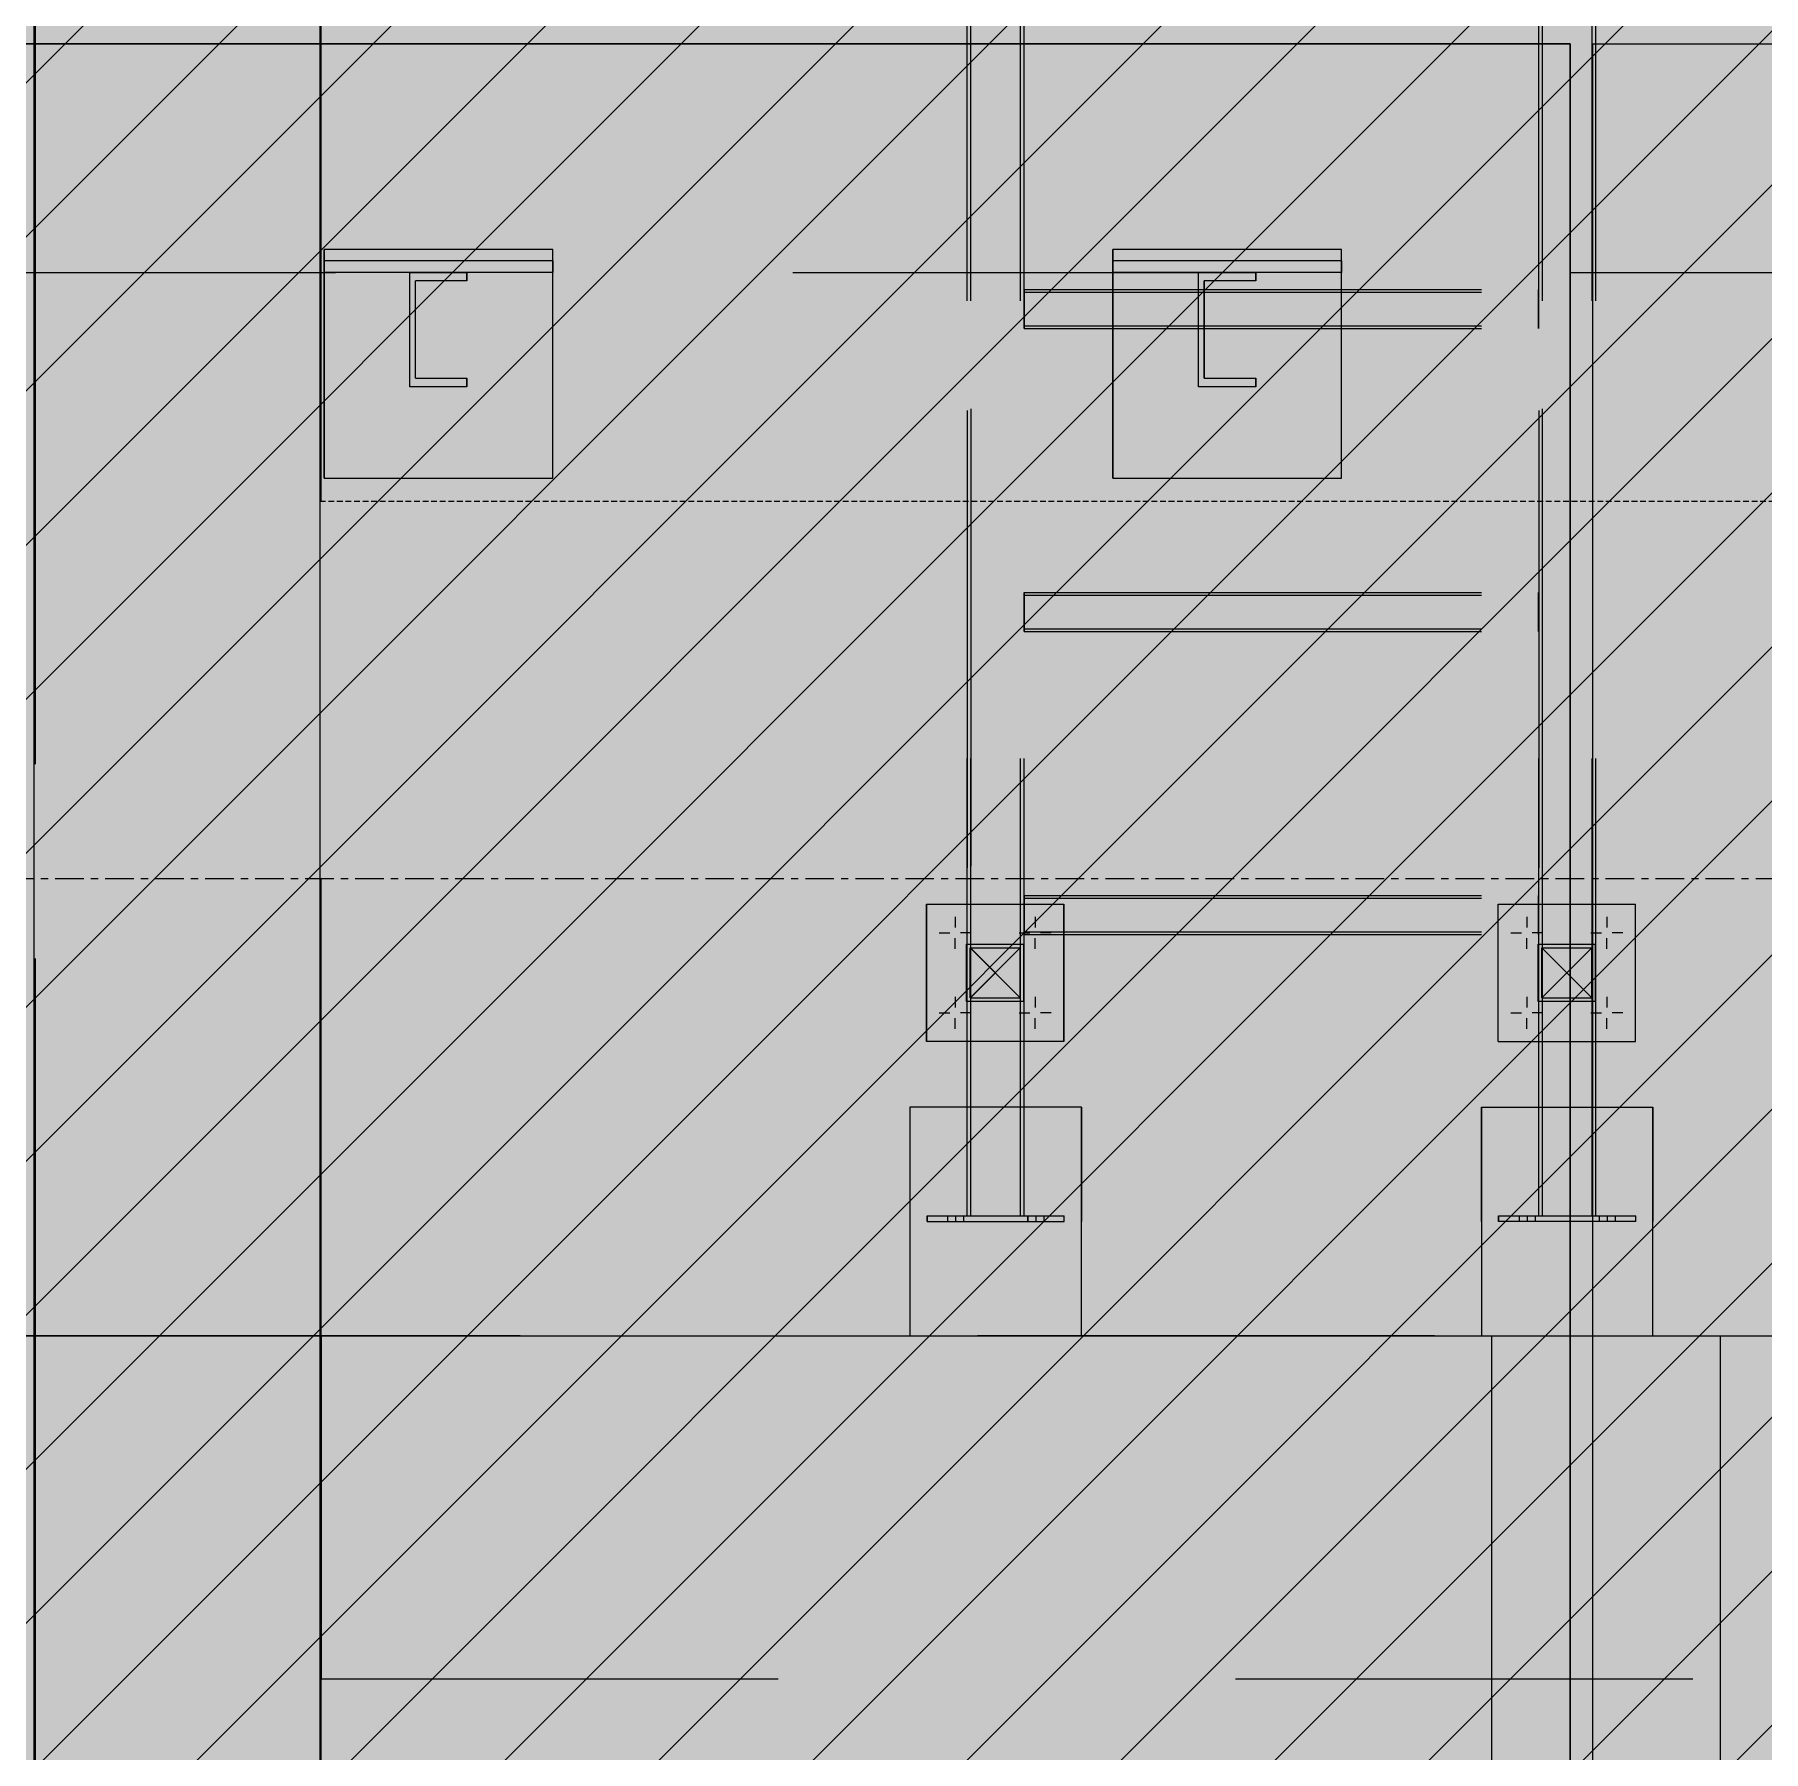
# Model space of a CAD drawing. Header units: millimetres. Extents: x 652937 to 1670132, y 1473552 to 2851037.
# Drawn here: x 830871 to 832383, y 1519107 to 1520608 of the extents above; entities that cross this region are included whole.
import ezdxf
from ezdxf.xclip import XClip

# ---------------------------------------------------------------- set-up
doc = ezdxf.new("R2010")
doc.units = ezdxf.units.MM
doc.header["$XCLIPFRAME"] = 0
for name, pattern in [('HIDDEN', [0.375, 0.25, -0.125]), ('TA_GL_005.00000', [13.75, 5, -1.25, 1.25, -1.25, 5]), ('XKITLINE00', [0]), ('XKITLINE02', [4, 2, -2])]:
    doc.linetypes.add(name, pattern=pattern)
for name, color, linetype in [('000 - 0_SYM_DWG_GRIDLINE_MAIN_COLOR_251', 251, 'Continuous'), ('000 - CONCRETE_WALL_MAIN_COLOR_2', 1, 'Continuous'), ('000 - H A T C H', 9, 'Continuous')]:
    doc.layers.add(name, color=color, linetype=linetype)
for name, color, linetype, lineweight in [('A-230-M_FLOOR', 2, 'Continuous', 25), ('Bolt', 7, 'Continuous', 0), ('Part', 2, 'Continuous', 0), ('Vertical Circulation', 7, 'Continuous', 9)]:
    doc.layers.add(name, color=color, linetype=linetype, lineweight=lineweight)
doc.styles.add('TA', font='', dxfattribs={"height": 4.5})
doc.styles.get('TA').set_extended_font_data('Cordia New')

# ---------------------------------------------------------------- blocks, each defined once
blk = doc.blocks.new('*U6164')
at = {"layer": '000 - 0_SYM_DWG_GRIDLINE_MAIN_COLOR_251', "linetype": 'ByBlock', "ltscale": 5}
blk.add_line((200, 0), (-30071, 0), dxfattribs=at)
at = {"style": 'TA', "flags": 1}
blk.add_attdef('LOCATION', (6, -6), '', height=4.5, rotation=270, dxfattribs=at)
blk = doc.blocks.new('W-1-PP18-ST_ENT3_REV02_20260413-044638_PP18_ENT3_ELE2-DIMS-2')
at = {"color": 6, "linetype": 'TA_GL_005.00000', "rotation": 180}
for p in [(-7244, 107800), (-7244, 107400)]:
    blk.add_blockref('*U6164', p, dxfattribs=at)
blk = doc.blocks.new('15')
at = {"layer": 'Part', "color": 253, "linetype": 'XKITLINE00', "lineweight": 0}
for points in [[(663595.1429, 1524499.4062), (663595.1429, 1524501.6862), (663596.6229, 1524501.6862), (663596.6229, 1524499.4062)], [(663598.1229, 1524501.6862), (663598.1229, 1524498.7062), (663596.6429, 1524498.7062), (663596.6429, 1524501.6862)]]:
    blk.add_lwpolyline(points, close=True, dxfattribs=at)
blk = doc.blocks.new('W-1-PP18-ST_ENT3_REV02_20260413-214324_PP18_ENT3_SE_ELE4-1')
at = {"layer": 'A-230-M_FLOOR', "color": 4, "lineweight": 9}
blk.add_lwpolyline([(8200, 103500), (8200, 114420), (8450, 114420), (8450, 103500)], dxfattribs=at)
at = {"layer": 'A-230-M_FLOOR', "lineweight": 9}
blk.add_lwpolyline([(8450, 107400), (11175, 107400)], dxfattribs=at)
at = {"layer": 'Part', "color": 1, "linetype": 'HIDDEN', "lineweight": 0, "ltscale": 20}
blk.add_line((8450, 108130), (11175, 108130), dxfattribs=at)
at = {"layer": 'Vertical Circulation', "color": 4, "xscale": 1000, "yscale": 1000, "zscale": 1000}
blk.add_blockref('15', (-663587079.2, -1524393156.2), dxfattribs=at)
blk = doc.blocks.new('*A39984522')
at = {"layer": 'Part', "linetype": 'XKITLINE02', "lineweight": 0}
for p, q in [((59.127844, -99.195099), (59.127844, -83.570103)), ((59.143841, -99.195099), (59.143841, -83.576731)), ((59.361841, -99.195099), (59.361841, -83.576731)), ((59.377844, -99.195099), (59.377844, -83.570103)), ((59.127794, -83.673653), (59.127794, -99.195099)), ((59.143798, -83.667025), (59.143798, -99.195099)), ((59.361798, -99.195099), (59.361798, -83.667025)), ((59.377794, -99.195099), (59.377794, -83.673653)), ((59.127844, -99.195099), (59.127794, -99.195099)), ((59.127794, -99.195099), (59.377844, -99.195099))]:
    blk.add_line(p, q, dxfattribs=at)
blk = doc.blocks.new('*A39994523')
at = {"layer": 'Part', "linetype": 'XKITLINE02', "lineweight": 0}
for p, q in [((56.627844, -99.195099), (56.627844, -83.570103)), ((56.643841, -99.195099), (56.643841, -83.576731)), ((56.861841, -99.195099), (56.861841, -83.576731)), ((56.877844, -99.195099), (56.877844, -83.570103)), ((56.627794, -83.673653), (56.627794, -99.195099)), ((56.643798, -83.667025), (56.643798, -99.195099)), ((56.861798, -99.195099), (56.861798, -83.667025)), ((56.877794, -99.195099), (56.877794, -83.673653)), ((56.627844, -99.195099), (56.627794, -99.195099)), ((56.627794, -99.195099), (56.877844, -99.195099))]:
    blk.add_line(p, q, dxfattribs=at)
blk = doc.blocks.new('*A40014525')
at = {"layer": 'Part', "linetype": 'XKITLINE02', "lineweight": 0}
for p, q in [((52.552292, -83.220099), (52.552292, -99.720099)), ((53.802292, -99.720099), (53.802292, -83.220099)), ((52.551891, -94.070099), (52.551891, -99.720099)), ((53.801891, -94.070099), (53.801891, -99.720099)), ((52.551891, -99.720099), (53.802292, -99.720099))]:
    blk.add_line(p, q, dxfattribs=at)
at = {"layer": 'Part', "linetype": 'XKITLINE00', "lineweight": 0}
for p, q in [((52.551891, -93.970099), (52.551891, -94.070099)), ((53.801891, -93.970099), (53.801891, -94.070099))]:
    blk.add_line(p, q, dxfattribs=at)
blk = doc.blocks.new('*A40324556')
at = {"layer": 'Part', "linetype": 'XKITLINE00', "lineweight": 0}
for p, q in [((59.265316, -94.070099), (51.865166, -94.070099)), ((59.265166, -94.070099), (59.265316, -94.070099)), ((59.265166, -105.470099), (59.265166, -94.070099)), ((59.265316, -94.070099), (59.265316, -105.470099))]:
    blk.add_line(p, q, dxfattribs=at)
blk = doc.blocks.new('*A40344558')
at = {"layer": 'Part', "linetype": 'XKITLINE00', "lineweight": 0}
for p, q in [((59.365186, -94.070099), (66.765337, -94.070099)), ((59.365186, -108.970099), (59.365186, -94.070099))]:
    blk.add_line(p, q, dxfattribs=at)
at = {"layer": 'Part', "linetype": 'XKITLINE02', "lineweight": 0}
for p, q in [((59.365337, -94.070099), (59.365186, -94.070099)), ((59.365337, -108.970099), (59.365337, -94.070099))]:
    blk.add_line(p, q, dxfattribs=at)
blk = doc.blocks.new('*A40964620')
at = {"layer": 'Part', "linetype": 'XKITLINE02', "lineweight": 0}
for p, q in [((51.865166, -99.720099), (59.265341, -99.720099)), ((59.365186, -99.720099), (66.765362, -99.720099))]:
    blk.add_line(p, q, dxfattribs=at)
at = {"layer": 'Part', "linetype": 'XKITLINE00', "lineweight": 0}
blk.add_line((59.265341, -99.720099), (59.365186, -99.720099), dxfattribs=at)
blk = doc.blocks.new('*A41324656')
at = {"layer": 'Part', "linetype": 'XKITLINE02', "lineweight": 0}
for p, q in [((53.802192, -99.720099), (53.802192, -101.220099)), ((66.672733, -99.720099), (53.802192, -99.720099)), ((53.802192, -101.220099), (66.672733, -101.220099))]:
    blk.add_line(p, q, dxfattribs=at)
blk = doc.blocks.new('*A41344658')
at = {"layer": 'Part', "linetype": 'XKITLINE02', "lineweight": 0}
for p, q in [((52.552733, -99.720099), (32.572192, -99.720099)), ((52.552192, -101.220099), (52.552192, -99.720099)), ((32.572192, -101.220099), (52.552733, -101.220099))]:
    blk.add_line(p, q, dxfattribs=at)
blk = doc.blocks.new('*A41394663')
at = {"layer": 'Part', "linetype": 'XKITLINE02', "lineweight": 0}
for p, q in [((53.802733, -99.720099), (52.552292, -99.720099)), ((52.552292, -99.720099), (52.552292, -105.720099)), ((53.802292, -105.720099), (53.802292, -99.720099)), ((52.552292, -105.720099), (53.802733, -105.720099))]:
    blk.add_line(p, q, dxfattribs=at)
blk = doc.blocks.new('*A43004824')
at = {"layer": 'Part', "linetype": 'XKITLINE02', "lineweight": 0}
for p, q in [((58.921871, -99.720099), (58.921871, -107.831116)), ((58.921871, -99.720099), (59.265341, -99.720099)), ((58.922071, -99.720099), (58.922071, -133.720099)), ((59.365186, -99.720099), (59.922071, -99.720099)), ((59.921871, -99.720099), (59.921871, -108.970099)), ((59.921871, -99.720099), (59.922071, -99.720099)), ((59.922071, -99.720099), (59.922071, -130.970099))]:
    blk.add_line(p, q, dxfattribs=at)
at = {"layer": 'Part', "linetype": 'XKITLINE00', "lineweight": 0}
blk.add_line((59.265341, -99.720099), (59.365186, -99.720099), dxfattribs=at)
blk = doc.blocks.new('*A43304854')
at = {"layer": 'Part', "linetype": 'XKITLINE02', "lineweight": 0}
for p, q in [((59.125631, -98.007599), (59.376145, -98.007599)), ((59.125631, -98.257599), (59.125631, -98.007599)), ((59.126145, -98.257599), (59.126145, -98.007599)), ((59.359631, -98.023599), (59.141631, -98.241599)), ((59.141631, -98.023599), (59.359631, -98.241599)), ((59.141631, -98.023599), (59.360145, -98.023599)), ((59.141631, -98.241599), (59.141631, -98.023599)), ((59.142145, -98.241599), (59.360145, -98.023599)), ((59.360145, -98.241599), (59.142145, -98.023599)), ((59.142145, -98.241599), (59.142145, -98.023599)), ((59.359631, -98.241599), (59.359631, -98.023599)), ((59.360145, -98.241599), (59.360145, -98.023599)), ((59.375631, -98.257599), (59.375631, -98.007599)), ((59.376145, -98.007599), (59.376145, -98.257599)), ((59.376145, -98.257599), (59.125631, -98.257599)), ((59.141631, -98.241599), (59.360145, -98.241599))]:
    blk.add_line(p, q, dxfattribs=at)
blk = doc.blocks.new('*A43314855')
at = {"layer": 'Part', "linetype": 'XKITLINE02', "lineweight": 0}
for p, q in [((56.625631, -98.007599), (56.876145, -98.007599)), ((56.625631, -98.257599), (56.625631, -98.007599)), ((56.626145, -98.257599), (56.626145, -98.007599)), ((56.641631, -98.241599), (56.859631, -98.023599)), ((56.859631, -98.241599), (56.641631, -98.023599)), ((56.641631, -98.023599), (56.860145, -98.023599)), ((56.641631, -98.241599), (56.641631, -98.023599)), ((56.642145, -98.241599), (56.860145, -98.023599)), ((56.860145, -98.241599), (56.642145, -98.023599)), ((56.642145, -98.241599), (56.642145, -98.023599)), ((56.859631, -98.241599), (56.859631, -98.023599)), ((56.860145, -98.241599), (56.860145, -98.023599)), ((56.875631, -98.257599), (56.875631, -98.007599)), ((56.876145, -98.007599), (56.876145, -98.257599)), ((56.876145, -98.257599), (56.625631, -98.257599)), ((56.641631, -98.241599), (56.860145, -98.241599))]:
    blk.add_line(p, q, dxfattribs=at)
blk = doc.blocks.new('*A43324856')
at = {"layer": 'Part', "linetype": 'XKITLINE02', "lineweight": 0}
for p, q in [((58.877774, -99.220099), (58.877623, -99.220099)), ((58.877623, -99.220099), (58.877623, -99.720099)), ((58.877774, -99.220099), (58.877774, -99.720099)), ((59.627623, -99.220099), (59.627774, -99.220099)), ((59.627623, -99.720099), (59.627623, -99.220099)), ((59.627774, -99.720099), (59.627774, -99.220099)), ((58.877623, -99.720099), (59.627774, -99.720099))]:
    blk.add_line(p, q, dxfattribs=at)
blk = doc.blocks.new('*A43334857')
at = {"layer": 'Part', "linetype": 'XKITLINE02', "lineweight": 0}
for p, q in [((56.452922, -99.195099), (56.452802, -99.195099)), ((56.452802, -99.195099), (57.052922, -99.195099)), ((56.452802, -99.195099), (56.452802, -99.220099)), ((56.452922, -99.220099), (56.452922, -99.195099)), ((57.052802, -99.220099), (57.052802, -99.195099)), ((57.052922, -99.220099), (57.052922, -99.195099)), ((56.452802, -99.220099), (56.452922, -99.220099)), ((56.452802, -99.220099), (57.052922, -99.220099))]:
    blk.add_line(p, q, dxfattribs=at)
blk = doc.blocks.new('*A43344858')
at = {"layer": 'Part', "linetype": 'XKITLINE02', "lineweight": 0}
for p, q in [((58.952652, -99.220099), (58.952652, -99.195099)), ((58.952652, -99.195099), (59.552772, -99.195099)), ((58.952772, -99.195099), (58.952772, -99.220099)), ((59.552652, -99.220099), (59.552652, -99.195099)), ((59.552652, -99.195099), (59.552772, -99.195099)), ((59.552772, -99.220099), (59.552772, -99.195099)), ((59.552772, -99.220099), (58.952652, -99.220099)), ((59.552652, -99.220099), (59.552772, -99.220099))]:
    blk.add_line(p, q, dxfattribs=at)
blk = doc.blocks.new('*A43354859')
at = {"layer": 'Part', "linetype": 'XKITLINE02', "lineweight": 0}
for p, q in [((56.377946, -99.220099), (56.377796, -99.220099)), ((56.377796, -99.220099), (56.377796, -99.720099)), ((56.377946, -99.220099), (56.377946, -99.720099)), ((57.127796, -99.220099), (57.127946, -99.220099)), ((57.127796, -99.720099), (57.127796, -99.220099)), ((57.127946, -99.720099), (57.127946, -99.220099)), ((56.377796, -99.720099), (57.127946, -99.720099))]:
    blk.add_line(p, q, dxfattribs=at)
blk = doc.blocks.new('*A43364860')
at = {"layer": 'Part', "linetype": 'XKITLINE02', "lineweight": 0}
for p, q in [((58.877623, -98.720099), (59.265316, -98.720099)), ((58.877623, -99.220099), (58.877623, -98.720099)), ((58.877774, -98.720099), (58.877774, -99.220099)), ((59.365186, -98.720099), (59.627774, -98.720099)), ((59.627623, -99.220099), (59.627623, -98.720099)), ((59.627774, -98.720099), (59.627774, -99.220099)), ((58.877774, -99.220099), (58.877623, -99.220099)), ((59.627774, -99.220099), (59.627623, -99.220099))]:
    blk.add_line(p, q, dxfattribs=at)
at = {"layer": 'Part', "linetype": 'XKITLINE00', "lineweight": 0}
blk.add_line((59.265316, -98.720099), (59.365186, -98.720099), dxfattribs=at)
blk = doc.blocks.new('*A43374861')
at = {"layer": 'Part', "linetype": 'XKITLINE02', "lineweight": 0}
for p, q in [((57.127946, -98.720099), (56.377796, -98.720099)), ((56.377796, -98.720099), (56.377796, -99.220099)), ((56.377946, -98.720099), (56.377946, -99.220099)), ((57.127796, -99.220099), (57.127796, -98.720099)), ((57.127946, -98.720099), (57.127946, -99.220099)), ((56.377946, -99.220099), (56.377796, -99.220099)), ((57.127946, -99.220099), (57.127796, -99.220099))]:
    blk.add_line(p, q, dxfattribs=at)
blk = doc.blocks.new('*A43384862')
at = {"layer": 'Bolt', "linetype": 'XKITLINE02', "lineweight": 0}
for p, q in [((56.54282, -99.195099), (56.54282, -99.220099)), ((56.54289, -99.195099), (56.54289, -99.220099)), ((56.577827, -99.195099), (56.577827, -99.220099)), ((56.577897, -99.195099), (56.577897, -99.220099)), ((56.612834, -99.195099), (56.612834, -99.220099)), ((56.612904, -99.195099), (56.612904, -99.220099)), ((56.89282, -99.195099), (56.89282, -99.220099)), ((56.89289, -99.195099), (56.89289, -99.220099)), ((56.927827, -99.195099), (56.927827, -99.220099)), ((56.927897, -99.195099), (56.927897, -99.220099)), ((56.962834, -99.195099), (56.962834, -99.220099)), ((56.962904, -99.195099), (56.962904, -99.220099))]:
    blk.add_line(p, q, dxfattribs=at)
blk = doc.blocks.new('*A43394863')
at = {"layer": 'Bolt', "linetype": 'XKITLINE02', "lineweight": 0}
for p, q in [((59.04267, -99.195099), (59.04267, -99.220099)), ((59.04274, -99.195099), (59.04274, -99.220099)), ((59.077677, -99.195099), (59.077677, -99.220099)), ((59.077747, -99.195099), (59.077747, -99.220099)), ((59.112684, -99.195099), (59.112684, -99.220099)), ((59.112754, -99.195099), (59.112754, -99.220099)), ((59.39267, -99.195099), (59.39267, -99.220099)), ((59.39274, -99.195099), (59.39274, -99.220099)), ((59.427677, -99.195099), (59.427677, -99.220099)), ((59.427747, -99.195099), (59.427747, -99.220099)), ((59.462684, -99.195099), (59.462684, -99.220099)), ((59.462754, -99.195099), (59.462754, -99.220099))]:
    blk.add_line(p, q, dxfattribs=at)
blk = doc.blocks.new('*A43404864')
at = {"layer": 'Part', "linetype": 'XKITLINE02', "lineweight": 0}
for p, q in [((58.950633, -97.832577), (59.265316, -97.832577)), ((58.950633, -98.432577), (58.950633, -97.832577)), ((58.950638, -98.432577), (58.950638, -97.832577)), ((59.365186, -97.832577), (59.550638, -97.832577)), ((59.550633, -98.432577), (59.550633, -97.832577)), ((59.550638, -98.432577), (59.550638, -97.832577)), ((58.950633, -98.432577), (59.265316, -98.432577)), ((59.365186, -98.432577), (59.550638, -98.432577))]:
    blk.add_line(p, q, dxfattribs=at)
at = {"layer": 'Part', "linetype": 'XKITLINE00', "lineweight": 0}
for p, q in [((59.265316, -97.832577), (59.365186, -97.832577)), ((59.265316, -98.432577), (59.365186, -98.432577))]:
    blk.add_line(p, q, dxfattribs=at)
blk = doc.blocks.new('*A43414865')
at = {"layer": 'Bolt', "linetype": 'XKITLINE00', "lineweight": 0}
for p, q in [((59.075636, -97.887577), (59.075636, -97.934197)), ((59.425636, -97.887577), (59.425636, -97.934197)), ((59.005636, -97.957577), (59.052256, -97.957577)), ((59.075636, -98.027577), (59.075636, -97.980957)), ((59.145636, -97.957577), (59.099016, -97.957577)), ((59.355636, -97.957577), (59.402256, -97.957577)), ((59.425636, -98.027577), (59.425636, -97.980957)), ((59.495636, -97.957577), (59.449016, -97.957577)), ((59.075636, -98.237577), (59.075636, -98.284197)), ((59.425636, -98.237577), (59.425636, -98.284197)), ((59.005636, -98.307577), (59.052256, -98.307577)), ((59.075636, -98.377577), (59.075636, -98.330957)), ((59.145636, -98.307577), (59.099016, -98.307577)), ((59.355636, -98.307577), (59.402256, -98.307577)), ((59.425636, -98.377577), (59.425636, -98.330957)), ((59.495636, -98.307577), (59.449016, -98.307577))]:
    blk.add_line(p, q, dxfattribs=at)
blk = doc.blocks.new('*A43424866')
at = {"layer": 'Part', "linetype": 'XKITLINE02', "lineweight": 0}
for p, q in [((56.450633, -97.832577), (57.050638, -97.832577)), ((56.450633, -97.832577), (56.450633, -98.432577)), ((56.450638, -98.432577), (56.450638, -97.832577)), ((57.050633, -98.432577), (57.050633, -97.832577)), ((57.050638, -97.832577), (57.050638, -98.432577)), ((57.050638, -98.432577), (56.450633, -98.432577))]:
    blk.add_line(p, q, dxfattribs=at)
blk = doc.blocks.new('*A43434867')
at = {"layer": 'Bolt', "linetype": 'XKITLINE00', "lineweight": 0}
for p, q in [((56.575636, -97.887577), (56.575636, -97.934197)), ((56.925636, -97.887577), (56.925636, -97.934197)), ((56.505636, -97.957577), (56.552256, -97.957577)), ((56.575636, -98.027577), (56.575636, -97.980957)), ((56.645636, -97.957577), (56.599016, -97.957577)), ((56.855636, -97.957577), (56.902256, -97.957577)), ((56.925636, -98.027577), (56.925636, -97.980957)), ((56.995636, -97.957577), (56.949016, -97.957577)), ((56.575636, -98.237577), (56.575636, -98.284197)), ((56.925636, -98.237577), (56.925636, -98.284197)), ((56.505636, -98.307577), (56.552256, -98.307577)), ((56.575636, -98.377577), (56.575636, -98.330957)), ((56.645636, -98.307577), (56.599016, -98.307577)), ((56.855636, -98.307577), (56.902256, -98.307577)), ((56.925636, -98.377577), (56.925636, -98.330957)), ((56.995636, -98.307577), (56.949016, -98.307577))]:
    blk.add_line(p, q, dxfattribs=at)
blk = doc.blocks.new('*A43444868')
at = {"layer": 'Part', "linetype": 'XKITLINE02', "lineweight": 0}
for p, q in [((56.877648, -96.512599), (56.877654, -96.481487)), ((56.877654, -96.481487), (56.877662, -96.470099)), ((56.877662, -96.481599), (56.877655, -96.491446)), ((56.877662, -96.470099), (59.127612, -96.470099)), ((56.877662, -96.470099), (56.877671, -96.481487)), ((56.877662, -96.481599), (59.127612, -96.481599)), ((56.87767, -96.491446), (56.877662, -96.481599)), ((56.877671, -96.481487), (56.877677, -96.512599)), ((59.127604, -96.481487), (59.127598, -96.512599)), ((59.127612, -96.470099), (59.127604, -96.481487)), ((59.127605, -96.491446), (59.127612, -96.481599)), ((59.127621, -96.481487), (59.127612, -96.470099)), ((59.127612, -96.481599), (59.12762, -96.491446)), ((59.127627, -96.512599), (59.127621, -96.481487)), ((56.877645, -96.555099), (56.877648, -96.512599)), ((56.877648, -96.597599), (56.877645, -96.555099)), ((56.87765, -96.518349), (56.877648, -96.555099)), ((56.877648, -96.555099), (56.87765, -96.591849)), ((56.877655, -96.491446), (56.87765, -96.518349)), ((56.877675, -96.518349), (56.87767, -96.491446)), ((56.877677, -96.555099), (56.877675, -96.518349)), ((56.877675, -96.591849), (56.877677, -96.555099)), ((56.877677, -96.512599), (56.877679, -96.555099)), ((56.877679, -96.555099), (56.877677, -96.597599)), ((59.127598, -96.512599), (59.127595, -96.555099)), ((59.127595, -96.555099), (59.127598, -96.597599)), ((59.127598, -96.555099), (59.1276, -96.518349)), ((59.1276, -96.591849), (59.127598, -96.555099)), ((59.1276, -96.518349), (59.127605, -96.491446)), ((59.12762, -96.491446), (59.127625, -96.518349)), ((59.127625, -96.518349), (59.127627, -96.555099)), ((59.127627, -96.555099), (59.127625, -96.591849)), ((59.127629, -96.555099), (59.127627, -96.512599)), ((59.127627, -96.597599), (59.127629, -96.555099)), ((56.877654, -96.628711), (56.877648, -96.597599)), ((56.87765, -96.591849), (56.877655, -96.618752)), ((56.877662, -96.640099), (56.877654, -96.628711)), ((56.877655, -96.618752), (56.877662, -96.628599)), ((56.877662, -96.628599), (56.87767, -96.618752)), ((56.877662, -96.628599), (59.127612, -96.628599)), ((56.877671, -96.628711), (56.877662, -96.640099)), ((56.87767, -96.618752), (56.877675, -96.591849)), ((56.877677, -96.597599), (56.877671, -96.628711)), ((59.127598, -96.597599), (59.127604, -96.628711)), ((59.127605, -96.618752), (59.1276, -96.591849)), ((59.127604, -96.628711), (59.127612, -96.640099)), ((59.127612, -96.628599), (59.127605, -96.618752)), ((59.12762, -96.618752), (59.127612, -96.628599)), ((59.127612, -96.640099), (59.127621, -96.628711)), ((59.127625, -96.591849), (59.12762, -96.618752)), ((59.127621, -96.628711), (59.127627, -96.597599)), ((56.877662, -96.640099), (59.127612, -96.640099))]:
    blk.add_line(p, q, dxfattribs=at)
blk = doc.blocks.new('*A43454869')
at = {"layer": 'Part', "linetype": 'XKITLINE02', "lineweight": 0}
for p, q in [((56.877645, -97.880099), (56.877648, -97.837599)), ((56.877648, -97.837599), (56.877654, -97.806487)), ((56.87765, -97.843349), (56.877648, -97.880099)), ((56.877655, -97.816446), (56.87765, -97.843349)), ((56.877654, -97.806487), (56.877662, -97.795099)), ((56.877662, -97.806599), (56.877655, -97.816446)), ((56.877662, -97.795099), (59.127612, -97.795099)), ((56.877662, -97.795099), (56.877671, -97.806487)), ((56.877662, -97.806599), (59.127612, -97.806599)), ((56.87767, -97.816446), (56.877662, -97.806599)), ((56.877675, -97.843349), (56.87767, -97.816446)), ((56.877671, -97.806487), (56.877677, -97.837599)), ((56.877677, -97.880099), (56.877675, -97.843349)), ((56.877677, -97.837599), (56.877679, -97.880099)), ((59.127598, -97.837599), (59.127595, -97.880099)), ((59.127604, -97.806487), (59.127598, -97.837599)), ((59.127598, -97.880099), (59.1276, -97.843349)), ((59.1276, -97.843349), (59.127605, -97.816446)), ((59.127612, -97.795099), (59.127604, -97.806487)), ((59.127605, -97.816446), (59.127612, -97.806599)), ((59.127621, -97.806487), (59.127612, -97.795099)), ((59.127612, -97.806599), (59.12762, -97.816446)), ((59.12762, -97.816446), (59.127625, -97.843349)), ((59.127627, -97.837599), (59.127621, -97.806487)), ((59.127625, -97.843349), (59.127627, -97.880099)), ((59.127629, -97.880099), (59.127627, -97.837599)), ((56.877648, -97.922599), (56.877645, -97.880099)), ((56.877648, -97.880099), (56.87765, -97.916849)), ((56.87765, -97.916849), (56.877655, -97.943752)), ((56.87767, -97.943752), (56.877675, -97.916849)), ((56.877675, -97.916849), (56.877677, -97.880099)), ((56.877679, -97.880099), (56.877677, -97.922599)), ((59.127595, -97.880099), (59.127598, -97.922599)), ((59.1276, -97.916849), (59.127598, -97.880099)), ((59.127605, -97.943752), (59.1276, -97.916849)), ((59.127625, -97.916849), (59.12762, -97.943752)), ((59.127627, -97.880099), (59.127625, -97.916849)), ((59.127627, -97.922599), (59.127629, -97.880099)), ((56.877654, -97.953711), (56.877648, -97.922599)), ((56.877662, -97.965099), (56.877654, -97.953711)), ((56.877655, -97.943752), (56.877662, -97.953599)), ((56.877662, -97.953599), (56.87767, -97.943752)), ((56.877662, -97.953599), (59.127612, -97.953599)), ((56.877671, -97.953711), (56.877662, -97.965099)), ((56.877662, -97.965099), (59.127612, -97.965099)), ((56.877677, -97.922599), (56.877671, -97.953711)), ((59.127598, -97.922599), (59.127604, -97.953711)), ((59.127604, -97.953711), (59.127612, -97.965099)), ((59.127612, -97.953599), (59.127605, -97.943752)), ((59.12762, -97.943752), (59.127612, -97.953599)), ((59.127612, -97.965099), (59.127621, -97.953711)), ((59.127621, -97.953711), (59.127627, -97.922599))]:
    blk.add_line(p, q, dxfattribs=at)
blk = doc.blocks.new('*A44775001')
at = {"layer": 'Part', "linetype": 'XKITLINE02', "lineweight": 0}
for p, q in [((51.865166, -95.070099), (59.265341, -95.070099)), ((59.365186, -95.070099), (66.765362, -95.070099))]:
    blk.add_line(p, q, dxfattribs=at)
at = {"layer": 'Part', "linetype": 'XKITLINE00', "lineweight": 0}
blk.add_line((59.265341, -95.070099), (59.365186, -95.070099), dxfattribs=at)
blk = doc.blocks.new('*A48565380')
at = {"layer": 'Part', "linetype": 'XKITLINE02', "lineweight": 0}
for p, q in [((58.265369, -94.970099), (57.265357, -94.970099)), ((57.265357, -94.970099), (57.265357, -95.970099)), ((57.265369, -95.970099), (57.265369, -94.970099)), ((58.265357, -95.970099), (58.265357, -94.970099)), ((58.265369, -95.970099), (58.265369, -94.970099)), ((57.265357, -95.970099), (58.265369, -95.970099))]:
    blk.add_line(p, q, dxfattribs=at)
blk = doc.blocks.new('*A48575381')
at = {"layer": 'Part', "linetype": 'XKITLINE02', "lineweight": 0}
for p, q in [((57.640384, -95.070099), (57.890524, -95.070099)), ((57.640384, -95.570099), (57.640384, -95.070099)), ((57.640524, -95.570099), (57.640524, -95.070099)), ((57.890524, -95.107599), (57.665384, -95.107599)), ((57.665384, -95.532599), (57.665384, -95.107599)), ((57.665524, -95.532599), (57.665524, -95.107599)), ((57.890384, -95.107599), (57.890384, -95.070099)), ((57.890524, -95.070099), (57.890524, -95.107599)), ((57.890524, -95.570099), (57.640384, -95.570099)), ((57.665384, -95.532599), (57.890524, -95.532599)), ((57.890384, -95.570099), (57.890384, -95.532599)), ((57.890524, -95.532599), (57.890524, -95.570099))]:
    blk.add_line(p, q, dxfattribs=at)
blk = doc.blocks.new('*A48625386')
at = {"layer": 'Part', "linetype": 'XKITLINE02', "lineweight": 0}
for p, q in [((56.877645, -95.230099), (56.877648, -95.187599)), ((56.877648, -95.187599), (56.877654, -95.156487)), ((56.87765, -95.193349), (56.877648, -95.230099)), ((56.877655, -95.166446), (56.87765, -95.193349)), ((56.877654, -95.156487), (56.877662, -95.145099)), ((56.877662, -95.156599), (56.877655, -95.166446)), ((56.877662, -95.145099), (59.127612, -95.145099)), ((56.877662, -95.145099), (56.877671, -95.156487)), ((56.877662, -95.156599), (59.127612, -95.156599)), ((56.87767, -95.166446), (56.877662, -95.156599)), ((56.877675, -95.193349), (56.87767, -95.166446)), ((56.877671, -95.156487), (56.877677, -95.187599)), ((56.877677, -95.230099), (56.877675, -95.193349)), ((56.877677, -95.187599), (56.877679, -95.230099)), ((59.127598, -95.187599), (59.127595, -95.230099)), ((59.127604, -95.156487), (59.127598, -95.187599)), ((59.127598, -95.230099), (59.1276, -95.193349)), ((59.1276, -95.193349), (59.127605, -95.166446)), ((59.127612, -95.145099), (59.127604, -95.156487)), ((59.127605, -95.166446), (59.127612, -95.156599)), ((59.127621, -95.156487), (59.127612, -95.145099)), ((59.127612, -95.156599), (59.12762, -95.166446)), ((59.12762, -95.166446), (59.127625, -95.193349)), ((59.127627, -95.187599), (59.127621, -95.156487)), ((59.127625, -95.193349), (59.127627, -95.230099)), ((59.127629, -95.230099), (59.127627, -95.187599)), ((56.877648, -95.272599), (56.877645, -95.230099)), ((56.877648, -95.230099), (56.87765, -95.266849)), ((56.877654, -95.303711), (56.877648, -95.272599)), ((56.87765, -95.266849), (56.877655, -95.293752)), ((56.87767, -95.293752), (56.877675, -95.266849)), ((56.877677, -95.272599), (56.877671, -95.303711)), ((56.877675, -95.266849), (56.877677, -95.230099)), ((56.877679, -95.230099), (56.877677, -95.272599)), ((59.127595, -95.230099), (59.127598, -95.272599)), ((59.1276, -95.266849), (59.127598, -95.230099)), ((59.127598, -95.272599), (59.127604, -95.303711)), ((59.127605, -95.293752), (59.1276, -95.266849)), ((59.127625, -95.266849), (59.12762, -95.293752)), ((59.127621, -95.303711), (59.127627, -95.272599)), ((59.127627, -95.230099), (59.127625, -95.266849)), ((59.127627, -95.272599), (59.127629, -95.230099)), ((56.877662, -95.315099), (56.877654, -95.303711)), ((56.877655, -95.293752), (56.877662, -95.303599)), ((56.877662, -95.303599), (56.87767, -95.293752)), ((56.877662, -95.303599), (59.127612, -95.303599)), ((56.877671, -95.303711), (56.877662, -95.315099)), ((56.877662, -95.315099), (59.127612, -95.315099)), ((59.127604, -95.303711), (59.127612, -95.315099)), ((59.127612, -95.303599), (59.127605, -95.293752)), ((59.12762, -95.293752), (59.127612, -95.303599)), ((59.127612, -95.315099), (59.127621, -95.303711))]:
    blk.add_line(p, q, dxfattribs=at)
blk = doc.blocks.new('*A48645388')
at = {"layer": 'Part', "linetype": 'XKITLINE02', "lineweight": 0}
for p, q in [((58.265609, -95.020099), (57.265409, -95.020099)), ((57.265409, -95.070099), (57.265409, -95.020099)), ((57.265609, -95.070099), (57.265609, -95.020099)), ((58.265409, -95.020099), (58.265609, -95.020099)), ((58.265409, -95.070099), (58.265409, -95.020099)), ((58.265609, -95.020099), (58.265609, -95.070099)), ((58.265609, -95.070099), (57.265409, -95.070099)), ((58.265609, -95.070099), (58.265409, -95.070099))]:
    blk.add_line(p, q, dxfattribs=at)
blk = doc.blocks.new('*A48685392')
at = {"layer": 'Part', "linetype": 'XKITLINE02', "lineweight": 0}
for p, q in [((54.815369, -94.970099), (53.815357, -94.970099)), ((53.815357, -94.970099), (53.815357, -95.970099)), ((53.815369, -95.970099), (53.815369, -94.970099)), ((54.815357, -95.970099), (54.815357, -94.970099)), ((54.815369, -95.970099), (54.815369, -94.970099)), ((53.815357, -95.970099), (54.815369, -95.970099))]:
    blk.add_line(p, q, dxfattribs=at)
blk = doc.blocks.new('*A48695393')
at = {"layer": 'Part', "linetype": 'XKITLINE02', "lineweight": 0}
for p, q in [((54.81561, -95.020099), (53.815409, -95.020099)), ((53.815409, -95.070099), (53.815409, -95.020099)), ((53.81561, -95.070099), (53.81561, -95.020099)), ((54.815409, -95.020099), (54.81561, -95.020099)), ((54.815409, -95.070099), (54.815409, -95.020099)), ((54.81561, -95.020099), (54.81561, -95.070099)), ((54.81561, -95.070099), (53.815409, -95.070099)), ((54.81561, -95.070099), (54.815409, -95.070099))]:
    blk.add_line(p, q, dxfattribs=at)
blk = doc.blocks.new('*A48705394')
at = {"layer": 'Part', "linetype": 'XKITLINE02', "lineweight": 0}
for p, q in [((54.190384, -95.070099), (54.440524, -95.070099)), ((54.190384, -95.570099), (54.190384, -95.070099)), ((54.190524, -95.570099), (54.190524, -95.070099)), ((54.440524, -95.107599), (54.215384, -95.107599)), ((54.215384, -95.532599), (54.215384, -95.107599)), ((54.215524, -95.532599), (54.215524, -95.107599)), ((54.440384, -95.107599), (54.440384, -95.070099)), ((54.440524, -95.070099), (54.440524, -95.107599)), ((54.440524, -95.570099), (54.190384, -95.570099)), ((54.215384, -95.532599), (54.440524, -95.532599)), ((54.440384, -95.570099), (54.440384, -95.532599)), ((54.440524, -95.532599), (54.440524, -95.570099))]:
    blk.add_line(p, q, dxfattribs=at)
blk = doc.blocks.new('W-1-PP18-ST_ENT3_REV02_20260413-214457_PP18_ENT3_SE_ELE4-2')
at = {"lineweight": 0, "xscale": 200, "yscale": 200, "zscale": 200}
for name in ['*A40324556', '*A40344558', '*A40014525', '*A39994523', '*A39984522', '*A44775001', '*A48685392', '*A48695393', '*A48565380', '*A48645388', '*A48705394', '*A48575381', '*A48625386', '*A43444868', '*A43454869', '*A43424866', '*A43434867', '*A43404864', '*A43414865', '*A43314855', '*A43304854', '*A43374861', '*A43364860', '*A43354859', '*A43334857', '*A43384862', '*A43324856', '*A43344858', '*A43394863', '*A41344658', '*A40964620', '*A41394663', '*A41324656', '*A43004824']:
    blk.add_blockref(name, (-2309.3778, 127344.0198), dxfattribs=at)
blk = doc.blocks.new('*U7583')
blk.add_wipeout([(3262.6, -11470), (3262.6, -12310), (3000, -12310), (3000, -8620), (0, -8620), (0, 0), (7480, 0), (7480, -9340), (13872, -9340), (13872, -12310), (4562.6, -12310), (4562.6, -11470)])
at = {"layer": '000 - H A T C H'}
h = blk.add_hatch(dxfattribs=at)
h.set_pattern_fill('AR-CONC', color=8, scale=0.05)
h.paths.add_polyline_path([(7480, 0), (0, 0), (0, -8620), (3000, -8620), (3000, -12310), (3262.6, -12310), (3262.6, -11470), (4562.6, -11470), (4562.6, -12310), (13872, -12310), (13872, -9340), (7480, -9340)])
blk = doc.blocks.new('A$Ccc5d2e7b')
at = {"layer": '000 - CONCRETE_WALL_MAIN_COLOR_2'}
blk.add_blockref('*U7583', (0, 0), dxfattribs=at)
at = {"layer": '000 - H A T C H'}
h = blk.add_hatch(dxfattribs=at)
h.set_pattern_fill('ANSI31', color=1, scale=30)
h.set_pattern_definition([(45, (-88709.82, -145266.49), (-67.35192, 67.35192), [])])
h.paths.add_polyline_path([(4562.6, -11470), (4562.6, -12310), (13872, -12310), (13872, -9340), (7480, -9340), (7480, 0), (0, 0), (0, -8620), (3000, -8620), (3000, -12310), (3262.6, -12310), (3262.6, -11470)])

msp = doc.modelspace()

# ---------------------------------------------------------------- block references
at = {"color": 6}
msp.add_blockref('A$Ccc5d2e7b', (829234.2162, 1526940.4203), dxfattribs=at)

# ---------------------------------------------------------------- next in the draw order: block references
msp.add_blockref('W-1-PP18-ST_ENT3_REV02_20260413-044638_PP18_ENT3_ELE2-DIMS-2', (822670.5264, 1412070.4203), dxfattribs=at)

# ---------------------------------------------------------------- next in the draw order: block references
ref = msp.add_blockref('W-1-PP18-ST_ENT3_REV02_20260413-214324_PP18_ENT3_SE_ELE4-1', (822670.5264, 1412070.4203), dxfattribs=at)
XClip(ref).set_block_clipping_path([(-8921.6742467015, 100922), (26429.9241350386, 117178.2602934372)])

# ---------------------------------------------------------------- next in the draw order: block references
ref = msp.add_blockref('W-1-PP18-ST_ENT3_REV02_20260413-214457_PP18_ENT3_SE_ELE4-2', (822670.5264, 1412070.4203), dxfattribs=at)
XClip(ref).set_block_clipping_path([(-8921.6742467015, 100922), (26429.9241350386, 117178.2602934372)])

doc.saveas('drawing.dxf')
